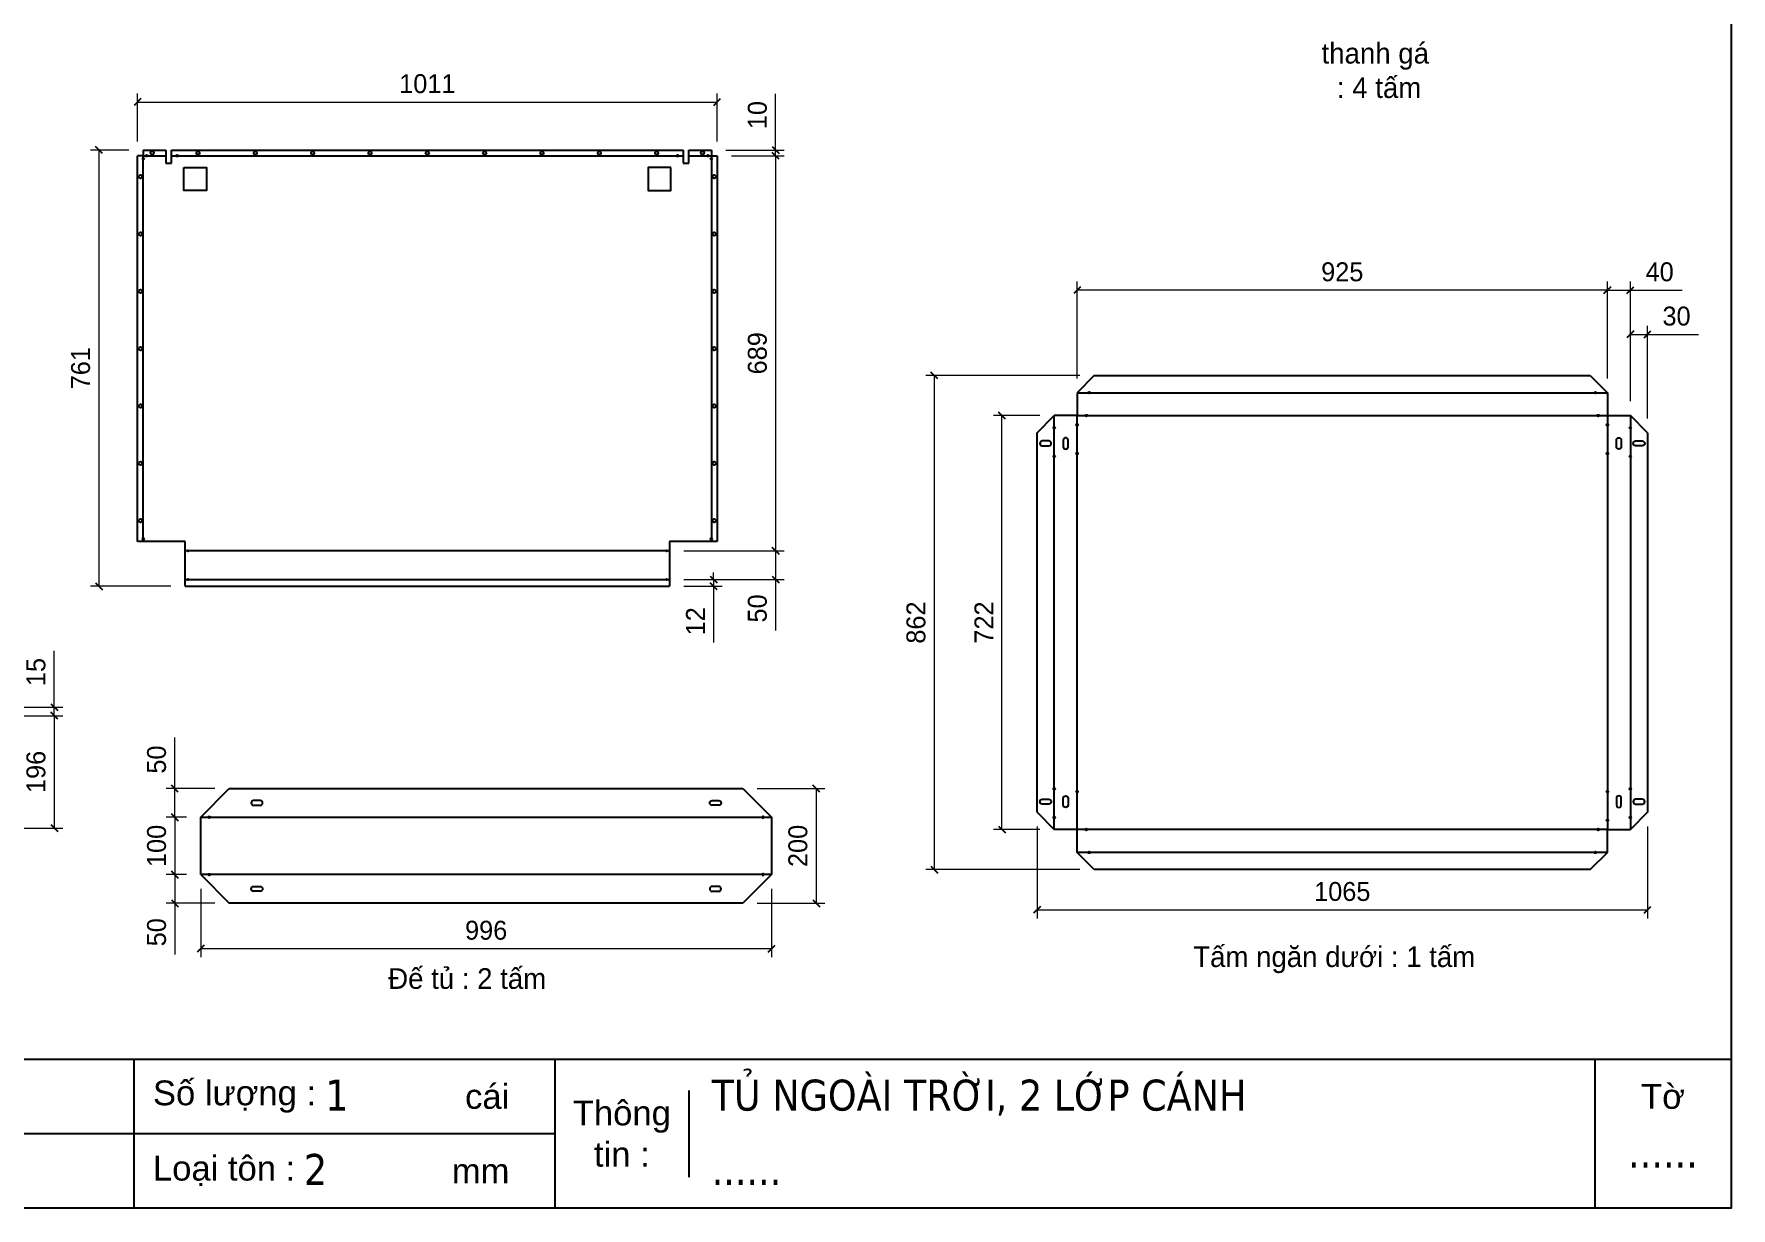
# Model space of a CAD drawing. Header units: millimetres. Extents: x 0 to 6415, y 0 to 4536.
# Drawn here: x 3455 to 6415, y 0 to 2048 of the extents above; entities that cross this region are included whole.
import ezdxf
from ezdxf.enums import TextEntityAlignment as Align

# ---------------------------------------------------------------- set-up
doc = ezdxf.new("R2010")
doc.units = ezdxf.units.MM
doc.layers.add('CNC', color=7, linetype='Continuous')
doc.layers.add('DIM', color=253, linetype='Continuous')
doc.styles.add('Arial', font='arial.ttf')
doc.styles.add('Tahoma (Input Text)', font='tahoma.ttf')
doc.dimstyles.new('Dim-33', dxfattribs={"dimtxt": 33, "dimasz": 12, "dimexe": 15, "dimexo": 25, "dimgap": 15, "dimtad": 1, "dimdec": 0, "dimtxsty": 'Standard', "dimblk": 'OBLIQUE', "dimcen": 10, "dimclrd": 5, "dimclre": 5, "dimclrt": 3, "dimazin": 3, "dimtfac": 1, "dimtdec": 0, "dimtmove": 0, "dimatfit": 3, "dimldrblk": 'OPEN30', "dimlwd": 9, "dimlwe": 9})

# ---------------------------------------------------------------- blocks, each defined once
blk = doc.blocks.new('*D47')
at = {"color": 0, "linetype": 'ByBlock', "lineweight": -2}
for p, q in [((4825.4, 725.7), (4813.4, 737.7)), ((4813.4, 537.7), (4825.4, 525.7))]:
    blk.add_line(p, q, dxfattribs=at)
at = {"layer": 'Defpoints', "color": 0, "transparency": 16777216}
for p in [(4691.6, 731.7), (4691.6, 531.7), (4819.4, 531.7)]:
    blk.add_point(p, dxfattribs=at)
at = {"layer": 'DIM', "color": 5, "lineweight": 9, "transparency": 16777216}
for p, q in [((4716.6, 731.7), (4834.4, 731.7)), ((4819.4, 731.7), (4819.4, 531.7)), ((4716.6, 531.7), (4834.4, 531.7))]:
    blk.add_line(p, q, dxfattribs=at)
at = {"layer": 'DIM', "color": 3, "transparency": 16777216, "insert": (4787.5, 631.7), "char_height": 33, "attachment_point": 5, "rotation": 90}
blk.add_mtext('200', dxfattribs=at)
blk = doc.blocks.new('_Oblique')
at = {"color": 0, "linetype": 'ByBlock', "lineweight": -2}
blk.add_line((-0.5, -0.5), (0.5, 0.5), dxfattribs=at)
blk = doc.blocks.new('_Open30')
at = {"color": 0, "linetype": 'ByBlock', "lineweight": -2}
for p, q in [((-1, 0.27), (0, 0)), ((0, 0), (-1, -0.27)), ((0, 0), (-1, 0))]:
    blk.add_line(p, q, dxfattribs=at)
blk = doc.blocks.new('*D48')
at = {"color": 0, "linetype": 'ByBlock', "lineweight": -2}
for p, q in [((3751.6, 458.5), (3739.6, 446.5)), ((4735.6, 446.5), (4747.6, 458.5))]:
    blk.add_line(p, q, dxfattribs=at)
at = {"layer": 'Defpoints', "color": 0, "transparency": 16777216}
for p in [(3745.6, 581.7), (4741.6, 581.7), (4741.6, 452.5)]:
    blk.add_point(p, dxfattribs=at)
at = {"layer": 'DIM', "color": 5, "lineweight": 9, "transparency": 16777216}
for p, q in [((3745.6, 556.7), (3745.6, 437.5)), ((4741.6, 556.7), (4741.6, 437.5)), ((3745.6, 452.5), (4741.6, 452.5))]:
    blk.add_line(p, q, dxfattribs=at)
at = {"layer": 'DIM', "color": 3, "transparency": 16777216, "insert": (4243.6, 484.4), "char_height": 33, "attachment_point": 5}
blk.add_mtext('996', dxfattribs=at)
blk = doc.blocks.new('*D49')
at = {"color": 0, "linetype": 'ByBlock', "lineweight": -2}
for p, q in [((3706.6, 675.7), (3694.6, 687.7)), ((3694.6, 587.7), (3706.6, 575.7))]:
    blk.add_line(p, q, dxfattribs=at)
at = {"layer": 'Defpoints', "color": 0, "transparency": 16777216}
for p in [(3745.6, 681.7), (3700.6, 581.7), (3745.6, 581.7)]:
    blk.add_point(p, dxfattribs=at)
at = {"layer": 'DIM', "color": 5, "lineweight": 9, "transparency": 16777216}
for p, q in [((3720.6, 681.7), (3685.6, 681.7)), ((3700.6, 681.7), (3700.6, 581.7)), ((3720.6, 581.7), (3685.6, 581.7))]:
    blk.add_line(p, q, dxfattribs=at)
at = {"layer": 'DIM', "color": 3, "transparency": 16777216, "insert": (3668.8, 631.7), "char_height": 33, "attachment_point": 5, "rotation": 90}
blk.add_mtext('100', dxfattribs=at)
blk = doc.blocks.new('*D50')
at = {"color": 0, "linetype": 'ByBlock', "lineweight": -2}
for p, q in [((3706.6, 725.7), (3694.6, 737.7)), ((3694.6, 687.7), (3706.6, 675.7))]:
    blk.add_line(p, q, dxfattribs=at)
at = {"layer": 'Defpoints', "color": 0, "transparency": 16777216}
for p in [(3700.6, 731.7), (3795.6, 731.7), (3745.6, 681.7)]:
    blk.add_point(p, dxfattribs=at)
at = {"layer": 'DIM', "color": 5, "lineweight": 9, "transparency": 16777216}
for p, q in [((3700.6, 731.7), (3700.6, 820.8)), ((3770.6, 731.7), (3685.6, 731.7)), ((3700.6, 681.7), (3700.6, 731.7)), ((3720.6, 681.7), (3685.6, 681.7))]:
    blk.add_line(p, q, dxfattribs=at)
at = {"layer": 'DIM', "color": 3, "transparency": 16777216, "insert": (3668.8, 782.3), "char_height": 33, "attachment_point": 5, "rotation": 90}
blk.add_mtext('50', dxfattribs=at)
blk = doc.blocks.new('*D51')
at = {"color": 0, "linetype": 'ByBlock', "lineweight": -2}
for p, q in [((3706.6, 575.7), (3694.6, 587.7)), ((3694.6, 537.7), (3706.6, 525.7))]:
    blk.add_line(p, q, dxfattribs=at)
at = {"layer": 'Defpoints', "color": 0, "transparency": 16777216}
for p in [(3745.6, 581.7), (3700.6, 531.7), (3795.6, 531.7)]:
    blk.add_point(p, dxfattribs=at)
at = {"layer": 'DIM', "color": 5, "lineweight": 9, "transparency": 16777216}
for p, q in [((3720.6, 581.7), (3685.6, 581.7)), ((3700.6, 581.7), (3700.6, 531.7)), ((3770.6, 531.7), (3685.6, 531.7)), ((3700.6, 531.7), (3700.6, 442.5))]:
    blk.add_line(p, q, dxfattribs=at)
at = {"layer": 'DIM', "color": 3, "transparency": 16777216, "insert": (3668.8, 481.1), "char_height": 33, "attachment_point": 5, "rotation": 90}
blk.add_mtext('50', dxfattribs=at)
blk = doc.blocks.new('ovan8.5x20')
at = {"layer": 'CNC', "color": 2, "lineweight": -3}
for p, q in [((5.7, 4.2), (-5.8, 4.2)), ((-5.8, -4.2), (5.7, -4.2))]:
    blk.add_line(p, q, dxfattribs=at)
for centre, start, end in [((-5.8, 0), 90, 270), ((5.7, 0), 270, 90)]:
    blk.add_arc(centre, 4.25, start, end, dxfattribs=at)
blk = doc.blocks.new('f3daunguoc')
at = {"layer": 'CNC', "color": 2, "lineweight": -3}
blk.add_circle((0, 0), 1.5, dxfattribs=at)
blk = doc.blocks.new('khungtenAsean2')
at = {"color": 7}
for p, q in [((2970, -1980), (0, -1980)), ((1680, -1980), (1680, -2100)), ((2020, -1980), (2020, -2100)), ((2860, -1980), (2860, -2100)), ((2128.3, -2005), (2128.3, -2075)), ((2020, -2040), (0, -2040))]:
    blk.add_line(p, q, dxfattribs=at)
blk.add_lwpolyline([(0, 0), (2970, 0), (2970, -2100), (0, -2100)], close=True, dxfattribs=at)
at = {"color": 2, "char_height": 20, "style": 'Arial'}
for s, insert, width, attachment_point in [('  Số lượng :', (1680, -2010), 917.634, 4), ('cái', (1947.6, -2010), 917.634, 4), ('Tờ', (2915, -2010), 110, 5), ('Thông\\Ptin :', (2074.2, -2040), 108.311, 5), ('  Loại tôn :', (1680, -2070), 917.634, 4), ('mm', (1936.9, -2070), 917.634, 4)]:
    blk.add_mtext(s, dxfattribs=dict(at, insert=insert, width=width, attachment_point=attachment_point))
at = {"color": 1, "style": 'Tahoma (Input Text)', "flags": 8}
for tag, p in [('#01', (137.1, -2021.3)), ('#03', (506.6, -2019.3)), ('#05', (1106.6, -2021.3)), ('#07', (1834.7, -2021.3)), ('#09', (2146.7, -2021.3)), ('#02', (98.5, -2081.3)), ('#04', (486.1, -2081.3)), ('#06', (1065.3, -2081.3)), ('#08', (1817.4, -2081.3)), ('#10', (2146.7, -2081.3))]:
    blk.add_attdef(tag, p, '', height=25, dxfattribs=at)
blk.add_attdef('#11', text='', height=25, dxfattribs=at).set_placement((2915, -2067.3), align=Align.CENTER)
blk = doc.blocks.new('*D68')
at = {"color": 0, "linetype": 'ByBlock', "lineweight": -2}
for p, q in [((4742.6, 1851.5), (4754.6, 1839.5)), ((4754.6, 1829.5), (4742.6, 1841.5))]:
    blk.add_line(p, q, dxfattribs=at)
at = {"layer": 'Defpoints', "color": 0, "ltscale": 3, "transparency": 16777216}
for p in [(4636.5, 1845.5), (4748.6, 1845.5), (4646.5, 1835.5)]:
    blk.add_point(p, dxfattribs=at)
at = {"layer": 'DIM', "color": 5, "lineweight": 9, "ltscale": 3, "transparency": 16777216}
for p, q in [((4748.6, 1845.5), (4748.6, 1943.5)), ((4661.5, 1845.5), (4763.6, 1845.5)), ((4748.6, 1835.5), (4748.6, 1845.5)), ((4671.5, 1835.5), (4763.6, 1835.5)), ((4748.6, 1835.5), (4748.6, 1823.5))]:
    blk.add_line(p, q, dxfattribs=at)
at = {"layer": 'DIM', "color": 3, "ltscale": 3, "transparency": 16777216, "insert": (4716.8, 1906.5), "char_height": 33, "attachment_point": 5, "rotation": 90}
blk.add_mtext('10', dxfattribs=at)
blk = doc.blocks.new('*D69')
at = {"color": 0, "linetype": 'ByBlock', "lineweight": -2}
for p, q in [((4754.6, 1829.5), (4742.6, 1841.5)), ((4742.6, 1152.5), (4754.6, 1140.5))]:
    blk.add_line(p, q, dxfattribs=at)
at = {"layer": 'Defpoints', "color": 0, "ltscale": 3, "transparency": 16777216}
for p in [(4646.5, 1835.5), (4563.4, 1146.5), (4748.6, 1146.5)]:
    blk.add_point(p, dxfattribs=at)
at = {"layer": 'DIM', "color": 5, "lineweight": 9, "ltscale": 3, "transparency": 16777216}
for p, q in [((4671.5, 1835.5), (4763.6, 1835.5)), ((4748.6, 1835.5), (4748.6, 1146.5)), ((4588.4, 1146.5), (4763.6, 1146.5))]:
    blk.add_line(p, q, dxfattribs=at)
at = {"layer": 'DIM', "color": 3, "ltscale": 3, "transparency": 16777216, "insert": (4716.8, 1491), "char_height": 33, "attachment_point": 5, "rotation": 90}
blk.add_mtext('689', dxfattribs=at)
blk = doc.blocks.new('*D70')
at = {"color": 0, "linetype": 'ByBlock', "lineweight": -2}
for p, q in [((4754.6, 1140.5), (4742.6, 1152.5)), ((4742.6, 1102.5), (4754.6, 1090.5))]:
    blk.add_line(p, q, dxfattribs=at)
at = {"layer": 'Defpoints', "color": 0, "ltscale": 3, "transparency": 16777216}
for p in [(4563.4, 1146.5), (4563.4, 1096.5), (4748.6, 1096.5)]:
    blk.add_point(p, dxfattribs=at)
at = {"layer": 'DIM', "color": 5, "lineweight": 9, "ltscale": 3, "transparency": 16777216}
for p, q in [((4588.4, 1146.5), (4763.6, 1146.5)), ((4748.6, 1146.5), (4748.6, 1096.5)), ((4588.4, 1096.5), (4763.6, 1096.5)), ((4748.6, 1096.5), (4748.6, 1007.3))]:
    blk.add_line(p, q, dxfattribs=at)
at = {"layer": 'DIM', "color": 3, "ltscale": 3, "transparency": 16777216, "insert": (4716.8, 1045.9), "char_height": 33, "attachment_point": 5, "rotation": 90}
blk.add_mtext('50', dxfattribs=at)
blk = doc.blocks.new('*D71')
at = {"color": 0, "linetype": 'ByBlock', "lineweight": -2}
for p, q in [((4634.3, 1102.5), (4646.3, 1090.5)), ((4646.3, 1078.5), (4634.3, 1090.5))]:
    blk.add_line(p, q, dxfattribs=at)
at = {"layer": 'Defpoints', "color": 0, "ltscale": 3, "transparency": 16777216}
for p in [(4563.4, 1096.5), (4563.4, 1084.5), (4640.3, 1084.5)]:
    blk.add_point(p, dxfattribs=at)
at = {"layer": 'DIM', "color": 5, "lineweight": 9, "ltscale": 3, "transparency": 16777216}
for p, q in [((4588.4, 1096.5), (4655.3, 1096.5)), ((4640.3, 1096.5), (4640.3, 1108.5)), ((4640.3, 1096.5), (4640.3, 1084.5)), ((4588.4, 1084.5), (4655.3, 1084.5)), ((4640.3, 1084.5), (4640.3, 986.6))]:
    blk.add_line(p, q, dxfattribs=at)
at = {"layer": 'DIM', "color": 3, "ltscale": 3, "transparency": 16777216, "insert": (4608.7, 1023.5), "char_height": 33, "attachment_point": 5, "rotation": 90}
blk.add_mtext('12', dxfattribs=at)
blk = doc.blocks.new('*D72')
at = {"color": 0, "linetype": 'ByBlock', "lineweight": -2}
for p, q in [((3641.5, 1935.3), (3629.5, 1923.3)), ((4640.5, 1923.3), (4652.5, 1935.3))]:
    blk.add_line(p, q, dxfattribs=at)
at = {"layer": 'Defpoints', "color": 0, "ltscale": 3, "transparency": 16777216}
for p in [(4646.5, 1929.3), (3635.5, 1835.5), (4646.5, 1835.5)]:
    blk.add_point(p, dxfattribs=at)
at = {"layer": 'DIM', "color": 5, "lineweight": 9, "ltscale": 3, "transparency": 16777216}
for p, q in [((3635.5, 1860.5), (3635.5, 1944.3)), ((3635.5, 1929.3), (4646.5, 1929.3)), ((4646.5, 1860.5), (4646.5, 1944.3))]:
    blk.add_line(p, q, dxfattribs=at)
at = {"layer": 'DIM', "color": 3, "ltscale": 3, "transparency": 16777216, "insert": (4141, 1961.1), "char_height": 33, "attachment_point": 5}
blk.add_mtext('1011', dxfattribs=at)
blk = doc.blocks.new('*D73')
at = {"color": 0, "linetype": 'ByBlock', "lineweight": -2}
for p, q in [((3574.2, 1839.5), (3562.2, 1851.5)), ((3562.2, 1090.5), (3574.2, 1078.5))]:
    blk.add_line(p, q, dxfattribs=at)
at = {"layer": 'Defpoints', "color": 0, "ltscale": 3, "transparency": 16777216}
for p in [(3645.5, 1845.5), (3568.2, 1084.5), (3718.5, 1084.5)]:
    blk.add_point(p, dxfattribs=at)
at = {"layer": 'DIM', "color": 5, "lineweight": 9, "ltscale": 3, "transparency": 16777216}
for p, q in [((3620.5, 1845.5), (3553.2, 1845.5)), ((3568.2, 1845.5), (3568.2, 1084.5)), ((3693.5, 1084.5), (3553.2, 1084.5))]:
    blk.add_line(p, q, dxfattribs=at)
at = {"layer": 'DIM', "color": 3, "ltscale": 3, "transparency": 16777216, "insert": (3536.3, 1465), "char_height": 33, "attachment_point": 5, "rotation": 90}
blk.add_mtext('761', dxfattribs=at)
blk = doc.blocks.new('*D91')
at = {"color": 0, "linetype": 'ByBlock', "lineweight": -2}
for p, q in [((3484.2, 879.8), (3496.2, 867.8)), ((3496.2, 852.8), (3484.2, 864.8))]:
    blk.add_line(p, q, dxfattribs=at)
at = {"layer": 'Defpoints', "color": 0, "ltscale": 3, "transparency": 16777216}
for p in [(3363.5, 873.8), (3363.5, 858.8), (3490.2, 873.8)]:
    blk.add_point(p, dxfattribs=at)
at = {"layer": 'DIM', "color": 5, "lineweight": 9, "ltscale": 3, "transparency": 16777216}
for p, q in [((3490.2, 873.8), (3490.2, 972.2)), ((3388.5, 873.8), (3505.2, 873.8)), ((3388.5, 858.8), (3505.2, 858.8)), ((3490.2, 858.8), (3490.2, 873.8)), ((3490.2, 858.8), (3490.2, 846.8))]:
    blk.add_line(p, q, dxfattribs=at)
at = {"layer": 'DIM', "color": 3, "ltscale": 3, "transparency": 16777216, "insert": (3458.4, 935), "char_height": 33, "attachment_point": 5, "rotation": 90}
blk.add_mtext('15', dxfattribs=at)
blk = doc.blocks.new('*D92')
at = {"color": 0, "linetype": 'ByBlock', "lineweight": -2}
for p, q in [((3496.2, 852.8), (3484.2, 864.8)), ((3484.2, 668.8), (3496.2, 656.8))]:
    blk.add_line(p, q, dxfattribs=at)
at = {"layer": 'Defpoints', "color": 0, "ltscale": 3, "transparency": 16777216}
for p in [(3363.5, 858.8), (3363.5, 662.8), (3490.2, 662.8)]:
    blk.add_point(p, dxfattribs=at)
at = {"layer": 'DIM', "color": 5, "lineweight": 9, "ltscale": 3, "transparency": 16777216}
for p, q in [((3388.5, 858.8), (3505.2, 858.8)), ((3490.2, 858.8), (3490.2, 662.8)), ((3388.5, 662.8), (3505.2, 662.8))]:
    blk.add_line(p, q, dxfattribs=at)
at = {"layer": 'DIM', "color": 3, "ltscale": 3, "transparency": 16777216, "insert": (3458.4, 760.8), "char_height": 33, "attachment_point": 5, "rotation": 90}
blk.add_mtext('196', dxfattribs=at)
blk = doc.blocks.new('*D93')
at = {"color": 0, "linetype": 'ByBlock', "lineweight": -2}
for p, q in [((6245.5, 1529.9), (6233.5, 1517.9)), ((6263.5, 1517.9), (6275.5, 1529.9))]:
    blk.add_line(p, q, dxfattribs=at)
at = {"layer": 'Defpoints', "color": 0, "ltscale": 3, "transparency": 16777216}
for p in [(6269.5, 1523.9), (6239.5, 1382.3), (6269.5, 1352.3)]:
    blk.add_point(p, dxfattribs=at)
at = {"layer": 'DIM', "color": 5, "lineweight": 9, "ltscale": 3, "transparency": 16777216}
for p, q in [((6239.5, 1407.3), (6239.5, 1538.9)), ((6239.5, 1523.9), (6269.5, 1523.9)), ((6269.5, 1377.3), (6269.5, 1538.9)), ((6269.5, 1523.9), (6358.6, 1523.9))]:
    blk.add_line(p, q, dxfattribs=at)
at = {"layer": 'DIM', "color": 3, "ltscale": 3, "transparency": 16777216, "insert": (6320.1, 1555.7), "char_height": 33, "attachment_point": 5}
blk.add_mtext('30', dxfattribs=at)
blk = doc.blocks.new('*D94')
at = {"color": 0, "linetype": 'ByBlock', "lineweight": -2}
for p, q in [((6205.5, 1607), (6193.5, 1595)), ((6233.5, 1595), (6245.5, 1607))]:
    blk.add_line(p, q, dxfattribs=at)
at = {"layer": 'Defpoints', "color": 0, "ltscale": 3, "transparency": 16777216}
for p in [(6239.5, 1601), (6199.5, 1422.3), (6239.5, 1382.3)]:
    blk.add_point(p, dxfattribs=at)
at = {"layer": 'DIM', "color": 5, "lineweight": 9, "ltscale": 3, "transparency": 16777216}
for p, q in [((6199.5, 1447.3), (6199.5, 1616)), ((6199.5, 1601), (6239.5, 1601)), ((6239.5, 1407.3), (6239.5, 1616)), ((6239.5, 1601), (6330, 1601))]:
    blk.add_line(p, q, dxfattribs=at)
at = {"layer": 'DIM', "color": 3, "ltscale": 3, "transparency": 16777216, "insert": (6290.7, 1632.9), "char_height": 33, "attachment_point": 5}
blk.add_mtext('40', dxfattribs=at)
blk = doc.blocks.new('*D95')
at = {"color": 0, "linetype": 'ByBlock', "lineweight": -2}
for p, q in [((5280.5, 1607), (5268.5, 1595)), ((6193.5, 1595), (6205.5, 1607))]:
    blk.add_line(p, q, dxfattribs=at)
at = {"layer": 'Defpoints', "color": 0, "ltscale": 3, "transparency": 16777216}
for p in [(5274.5, 1601), (5274.5, 1422.3), (6199.5, 1422.3)]:
    blk.add_point(p, dxfattribs=at)
at = {"layer": 'DIM', "color": 5, "lineweight": 9, "ltscale": 3, "transparency": 16777216}
for p, q in [((5274.5, 1447.3), (5274.5, 1616)), ((6199.5, 1601), (5274.5, 1601)), ((6199.5, 1447.3), (6199.5, 1616))]:
    blk.add_line(p, q, dxfattribs=at)
at = {"layer": 'DIM', "color": 3, "ltscale": 3, "transparency": 16777216, "insert": (5737, 1632.9), "char_height": 33, "attachment_point": 5}
blk.add_mtext('925', dxfattribs=at)
blk = doc.blocks.new('*D96')
at = {"color": 0, "linetype": 'ByBlock', "lineweight": -2}
for p, q in [((5031.3, 1446.3), (5019.3, 1458.3)), ((5019.3, 596.3), (5031.3, 584.3))]:
    blk.add_line(p, q, dxfattribs=at)
at = {"layer": 'Defpoints', "color": 0, "ltscale": 3, "transparency": 16777216}
for p in [(5304.5, 1452.3), (5025.3, 590.3), (5304.5, 590.3)]:
    blk.add_point(p, dxfattribs=at)
at = {"layer": 'DIM', "color": 5, "lineweight": 9, "ltscale": 3, "transparency": 16777216}
for p, q in [((5279.5, 1452.3), (5010.3, 1452.3)), ((5025.3, 1452.3), (5025.3, 590.3)), ((5279.5, 590.3), (5010.3, 590.3))]:
    blk.add_line(p, q, dxfattribs=at)
at = {"layer": 'DIM', "color": 3, "ltscale": 3, "transparency": 16777216, "insert": (4993.5, 1021.3), "char_height": 33, "attachment_point": 5, "rotation": 90}
blk.add_mtext('862', dxfattribs=at)
blk = doc.blocks.new('*D97')
at = {"color": 0, "linetype": 'ByBlock', "lineweight": -2}
for p, q in [((5149.4, 1376.3), (5137.4, 1388.3)), ((5137.4, 666.3), (5149.4, 654.3))]:
    blk.add_line(p, q, dxfattribs=at)
at = {"layer": 'Defpoints', "color": 0, "ltscale": 3, "transparency": 16777216}
for p in [(5143.4, 1382.3), (5234.5, 1382.3), (5234.5, 660.3)]:
    blk.add_point(p, dxfattribs=at)
at = {"layer": 'DIM', "color": 5, "lineweight": 9, "ltscale": 3, "transparency": 16777216}
for p, q in [((5209.5, 1382.3), (5128.4, 1382.3)), ((5143.4, 660.3), (5143.4, 1382.3)), ((5209.5, 660.3), (5128.4, 660.3))]:
    blk.add_line(p, q, dxfattribs=at)
at = {"layer": 'DIM', "color": 3, "ltscale": 3, "transparency": 16777216, "insert": (5111.9, 1021.3), "char_height": 33, "attachment_point": 5, "rotation": 90}
blk.add_mtext('722', dxfattribs=at)
blk = doc.blocks.new('*D98')
at = {"color": 0, "linetype": 'ByBlock', "lineweight": -2}
for p, q in [((5210.5, 526.2), (5198.5, 514.2)), ((6263.5, 514.2), (6275.5, 526.2))]:
    blk.add_line(p, q, dxfattribs=at)
at = {"layer": 'Defpoints', "color": 0, "ltscale": 3, "transparency": 16777216}
for p in [(5204.5, 690.3), (6269.5, 690.3), (6269.5, 520.2)]:
    blk.add_point(p, dxfattribs=at)
at = {"layer": 'DIM', "color": 5, "lineweight": 9, "ltscale": 3, "transparency": 16777216}
for p, q in [((5204.5, 665.3), (5204.5, 505.2)), ((6269.5, 665.3), (6269.5, 505.2)), ((5204.5, 520.2), (6269.5, 520.2))]:
    blk.add_line(p, q, dxfattribs=at)
at = {"layer": 'DIM', "color": 3, "ltscale": 3, "transparency": 16777216, "insert": (5737, 552), "char_height": 33, "attachment_point": 5}
blk.add_mtext('1065', dxfattribs=at)

msp = doc.modelspace()

# ---------------------------------------------------------------- linework, layer by layer
at = {"ltscale": 3}
for p, q in [((3645.5, 1845.5), (3685, 1845.5)), ((3685, 1845.5), (3685, 1822.5)), ((3695, 1822.5), (3695, 1845.5)), ((3695, 1845.5), (4587, 1845.5)), ((4587, 1845.5), (4587, 1822.5)), ((4597, 1822.5), (4597, 1845.5)), ((4597, 1845.5), (4636.5, 1845.5)), ((3635.5, 1162.5), (3635.5, 1835.5)), ((3645.5, 1162.5), (3645.5, 1835.5)), ((3645.5, 1835.5), (3685, 1835.5)), ((3685, 1822.5), (3695, 1822.5)), ((3695, 1835.5), (4587, 1835.5)), ((4587, 1822.5), (4597, 1822.5)), ((4597, 1835.5), (4636.5, 1835.5)), ((4636.5, 1835.5), (4636.5, 1162.5)), ((4646.5, 1835.5), (4646.5, 1162.5)), ((5304.5, 1452.3), (5274.5, 1422.3)), ((6169.5, 1452.3), (6199.5, 1422.3)), ((5204.5, 1352.3), (5234.5, 1382.3)), ((6269.5, 1352.3), (6239.5, 1382.3)), ((3718.5, 1162.5), (3635.5, 1162.5)), ((3718.5, 1084.5), (3718.5, 1162.5)), ((4646.5, 1162.5), (4563.4, 1162.5)), ((4563.4, 1162.5), (4563.4, 1084.5)), ((4563.4, 1146.5), (3718.5, 1146.5)), ((3718.5, 1096.5), (4563.4, 1096.5)), ((3718.5, 1084.5), (4563.4, 1084.5)), ((5204.5, 690.3), (5234.5, 660.3)), ((6269.5, 690.3), (6239.5, 660.3)), ((5304.5, 590.3), (5274.5, 620.3)), ((6169.5, 590.3), (6199.5, 620.3))]:
    msp.add_line(p, q, dxfattribs=at)
at = {"color": 7}
for p, q in [((3745.6, 681.7), (3795.6, 731.7)), ((3795.6, 731.7), (4691.6, 731.7)), ((4691.6, 731.7), (4741.6, 681.7)), ((3745.6, 681.7), (4741.6, 681.7)), ((3745.6, 581.7), (3745.6, 681.7)), ((4741.6, 681.7), (4741.6, 581.7)), ((4741.6, 581.7), (3745.6, 581.7)), ((3745.6, 581.7), (3795.6, 531.7)), ((4741.6, 581.7), (4691.6, 531.7)), ((4691.6, 531.7), (3795.6, 531.7))]:
    msp.add_line(p, q, dxfattribs=at)
at = {"ltscale": 3}
for points in [[(3645.5, 1845.5), (3645.5, 1835.5), (3635.5, 1835.5)], [(4636.5, 1845.5), (4636.5, 1835.5), (4646.5, 1835.5)], [(5304.5, 1452.3), (6169.5, 1452.3)], [(5274.5, 1422.3), (5274.5, 1382.3), (5234.5, 1382.3)], [(5274.5, 1422.3), (6199.5, 1422.3)], [(6199.5, 1422.3), (6199.5, 1382.3), (6239.5, 1382.3)], [(5234.5, 660.3), (5234.5, 1382.3)], [(6239.5, 1382.3), (6239.5, 660.3)], [(5204.5, 690.3), (5204.5, 1352.3)], [(6269.5, 1352.3), (6269.5, 690.3)], [(5274.5, 620.3), (5274.5, 660.3), (5234.5, 660.3)], [(6199.5, 620.3), (6199.5, 660.3), (6239.5, 660.3)], [(6199.5, 620.3), (5274.5, 620.3)], [(6169.5, 590.3), (5304.5, 590.3)]]:
    msp.add_lwpolyline(points, dxfattribs=at)
at = {"color": 2, "ltscale": 3}
for points in [[(3716, 1815), (3756, 1815), (3756, 1775), (3716, 1775)], [(4566, 1815), (4526, 1815), (4526, 1775), (4566, 1775)]]:
    msp.add_lwpolyline(points, close=True, dxfattribs=at)
at = {"ltscale": 3}
msp.add_lwpolyline([(5274.5, 1382.3), (6199.5, 1382.3), (6199.5, 660.3), (5274.5, 660.3)], close=True, dxfattribs=at)
for centre, radius in [((3651.5, 1835.5), 1.5), ((3661, 1840.5), 3), ((3704.5, 1835.5), 1.5), ((3741, 1840.5), 3), ((3841, 1840.5), 3), ((3941, 1840.5), 3), ((4041, 1840.5), 3), ((4141, 1840.5), 3), ((4241, 1840.5), 3), ((4341, 1840.5), 3), ((4441, 1840.5), 3), ((4541, 1840.5), 3), ((4577.5, 1835.5), 1.5), ((4621, 1840.5), 3), ((4630.5, 1835.5), 1.5), ((3645.5, 1830.5), 1.5), ((4636.5, 1830.5), 1.5), ((4636.5, 1830.5), 1.5), ((3640.5, 1799), 3), ((4641.5, 1799), 3), ((3640.5, 1699), 3), ((4641.5, 1699), 3), ((3640.5, 1599), 3), ((4641.5, 1599), 3), ((3640.5, 1499), 3), ((4641.5, 1499), 3), ((5295.5, 1422.3), 1.5), ((6178.5, 1422.3), 1.5), ((3640.5, 1399), 3), ((4641.5, 1399), 3), ((5234.5, 1361.3), 1.5), ((5274.5, 1366.3), 1.5), ((5290.5, 1382.3), 1.5), ((6183.5, 1382.3), 1.5), ((6199.5, 1366.3), 1.5), ((6239.5, 1361.3), 1.5), ((5234.5, 1311.3), 1.5), ((5274.5, 1316.3), 1.5), ((6199.5, 1316.3), 1.5), ((6239.5, 1311.3), 1.5), ((3640.5, 1299), 3), ((4641.5, 1299), 3), ((3640.5, 1199), 3), ((4641.5, 1199), 3), ((3645.5, 1167.5), 1.5), ((4636.5, 1167.5), 1.5), ((4636.5, 1167.5), 1.5), ((5234.5, 731.3), 1.5), ((5274.5, 726.3), 1.5), ((6199.5, 726.3), 1.5), ((6239.5, 731.3), 1.5), ((5234.5, 681.3), 1.5), ((6239.5, 681.3), 1.5), ((5290.5, 660.3), 1.5), ((6183.5, 660.3), 1.5), ((6199.5, 676.3), 1.5), ((5295.5, 620.3), 1.5), ((6178.5, 620.3), 1.5)]:
    msp.add_circle(centre, radius, dxfattribs=at)
at = {"color": 2, "ltscale": 3}
for centre in [(3723.5, 1146.5), (4558.4, 1146.5), (3723.5, 1096.5), (4558.4, 1096.5)]:
    msp.add_circle(centre, 1, dxfattribs=at)

# ---------------------------------------------------------------- block references
at = {"color": 7}
ref = msp.add_blockref('khungtenAsean2', (0, 4536), dxfattribs=dict(at, xscale=2.159999999999854, yscale=2.159999999999854, zscale=2.159999999999854))
ref.add_attrib('#11', '......', dxfattribs={"color": 1, "height": 54, "style": 'Tahoma (Input Text)'}).set_placement((6296.4, 70.5), align=Align.CENTER)
ref.add_attrib('#09', 'TỦ NGOÀI TRỜI, 2 LỚP CÁNH', (4636.9, 170), dxfattribs={"color": 1, "height": 54, "style": 'Tahoma (Input Text)'})
ref.add_attrib('#10', '......', (4636.9, 40.4), dxfattribs={"color": 1, "height": 54, "style": 'Tahoma (Input Text)'})
ref.add_attrib('#08', '2', (3925.7, 40.4), dxfattribs={"color": 1, "height": 54, "style": 'Tahoma (Input Text)'})
ref.add_attrib('#07', '1', (3962.9, 170), dxfattribs={"color": 1, "height": 54, "style": 'Tahoma (Input Text)'})
at = {"lineweight": -3, "rotation": 270}
for p in [(3760.6, 681.7), (3760.6, 581.7)]:
    msp.add_blockref('f3daunguoc', p, dxfattribs=at)
at = {"lineweight": -3, "xscale": -1, "rotation": 90}
for p in [(4726.6, 681.7), (4726.6, 581.7)]:
    msp.add_blockref('f3daunguoc', p, dxfattribs=at)
at = {"layer": 'CNC', "lineweight": -3}
for p in [(5219.5, 1333.8), (4643.6, 556.7)]:
    msp.add_blockref('ovan8.5x20', p, dxfattribs=at)
for p, rotation in [((5254.5, 1333.8), 90), ((5254.5, 1333.8), 90), ((3843.6, 706.7), 180), ((6219.5, 708.8), 270), ((6219.5, 708.8), 270), ((6254.5, 708.8), 180)]:
    msp.add_blockref('ovan8.5x20', p, dxfattribs=dict(at, rotation=rotation))
at = {"layer": 'CNC', "lineweight": -3, "xscale": -1}
for p, rotation in [((6219.5, 1333.8), 270), ((6219.5, 1333.8), 270), ((4643.6, 706.7), 180), ((5219.5, 708.8), 180), ((5254.5, 708.8), 90), ((5254.5, 708.8), 90)]:
    msp.add_blockref('ovan8.5x20', p, dxfattribs=dict(at, rotation=rotation))
for p in [(6254.5, 1333.8), (3843.6, 556.7)]:
    msp.add_blockref('ovan8.5x20', p, dxfattribs=at)

# ---------------------------------------------------------------- texts
at = {"color": 2, "char_height": 36, "width": 775, "attachment_point": 5}
for s, insert in [('thanh gá\\P : 4 tấm', (5794.6, 1984.1)), ('Tấm ngăn dưới : 1 tấm', (5723, 433)), ('Đế tủ : 2 tấm', (4210.5, 400.1))]:
    msp.add_mtext(s, dxfattribs=dict(at, insert=insert))

# ---------------------------------------------------------------- dimensions: what is measured, and where the dimension line sits
at = {"layer": 'DIM', "ltscale": 3}
for base, p1, p2, picture, middle in [((4646.5, 1929.3), (3635.5, 1835.5), (4646.5, 1835.5), '*D72', (4141, 1961.1)), ((5274.5, 1601), (6199.5, 1422.3), (5274.5, 1422.3), '*D95', (5737, 1632.9)), ((6239.5, 1601), (6199.5, 1422.3), (6239.5, 1382.3), '*D94', (6290.7, 1632.9)), ((6269.5, 1523.9), (6239.5, 1382.3), (6269.5, 1352.3), '*D93', (6320.1, 1555.7)), ((6269.5, 520.2), (5204.5, 690.3), (6269.5, 690.3), '*D98', (5737, 552))]:
    dim = msp.add_linear_dim(base=base, p1=p1, p2=p2, dimstyle='Dim-33', dxfattribs=at)
    dim.commit()
    dim.dimension.update_dxf_attribs({"geometry": picture, "text_midpoint": middle})
for base, p1, p2, picture, middle in [((4748.6, 1845.5), (4646.5, 1835.5), (4636.5, 1845.5), '*D68', (4716.8, 1906.5)), ((3568.2, 1084.5), (3645.5, 1845.5), (3718.5, 1084.5), '*D73', (3536.3, 1465)), ((4748.6, 1146.5), (4646.5, 1835.5), (4563.4, 1146.5), '*D69', (4716.8, 1491)), ((5025.3, 590.3), (5304.5, 1452.3), (5304.5, 590.3), '*D96', (4993.5, 1021.3)), ((5143.4, 1382.3), (5234.5, 660.3), (5234.5, 1382.3), '*D97', (5111.9, 1021.3)), ((4748.6, 1096.5), (4563.4, 1146.5), (4563.4, 1096.5), '*D70', (4716.8, 1045.9)), ((4640.3, 1084.5), (4563.4, 1096.5), (4563.4, 1084.5), '*D71', (4608.7, 1023.5)), ((3490.2, 873.8), (3363.5, 858.8), (3363.5, 873.8), '*D91', (3458.4, 935)), ((3490.2, 662.8), (3363.5, 858.8), (3363.5, 662.8), '*D92', (3458.4, 760.8))]:
    dim = msp.add_linear_dim(base=base, p1=p1, p2=p2, angle=90, dimstyle='Dim-33', dxfattribs=at)
    dim.commit()
    dim.dimension.update_dxf_attribs({"geometry": picture, "text_midpoint": middle})
at = {"layer": 'DIM', "color": 7}
for base, p1, p2, picture, middle in [((3700.6, 731.7), (3745.6, 681.7), (3795.6, 731.7), '*D50', (3668.8, 782.3)), ((4819.4, 531.7), (4691.6, 731.7), (4691.6, 531.7), '*D47', (4787.5, 631.7)), ((3700.6, 581.7), (3745.6, 681.7), (3745.6, 581.7), '*D49', (3668.8, 631.7)), ((3700.6, 531.7), (3745.6, 581.7), (3795.6, 531.7), '*D51', (3668.8, 481.1))]:
    dim = msp.add_linear_dim(base=base, p1=p1, p2=p2, angle=90, dimstyle='Dim-33', dxfattribs=at)
    dim.commit()
    dim.dimension.update_dxf_attribs({"geometry": picture, "text_midpoint": middle})
dim = msp.add_linear_dim(base=(4741.6, 452.5), p1=(3745.6, 581.7), p2=(4741.6, 581.7), dimstyle='Dim-33', dxfattribs=at)
dim.commit()
dim.dimension.update_dxf_attribs({"geometry": '*D48', "text_midpoint": (4243.6, 484.4)})

doc.saveas('drawing.dxf')
